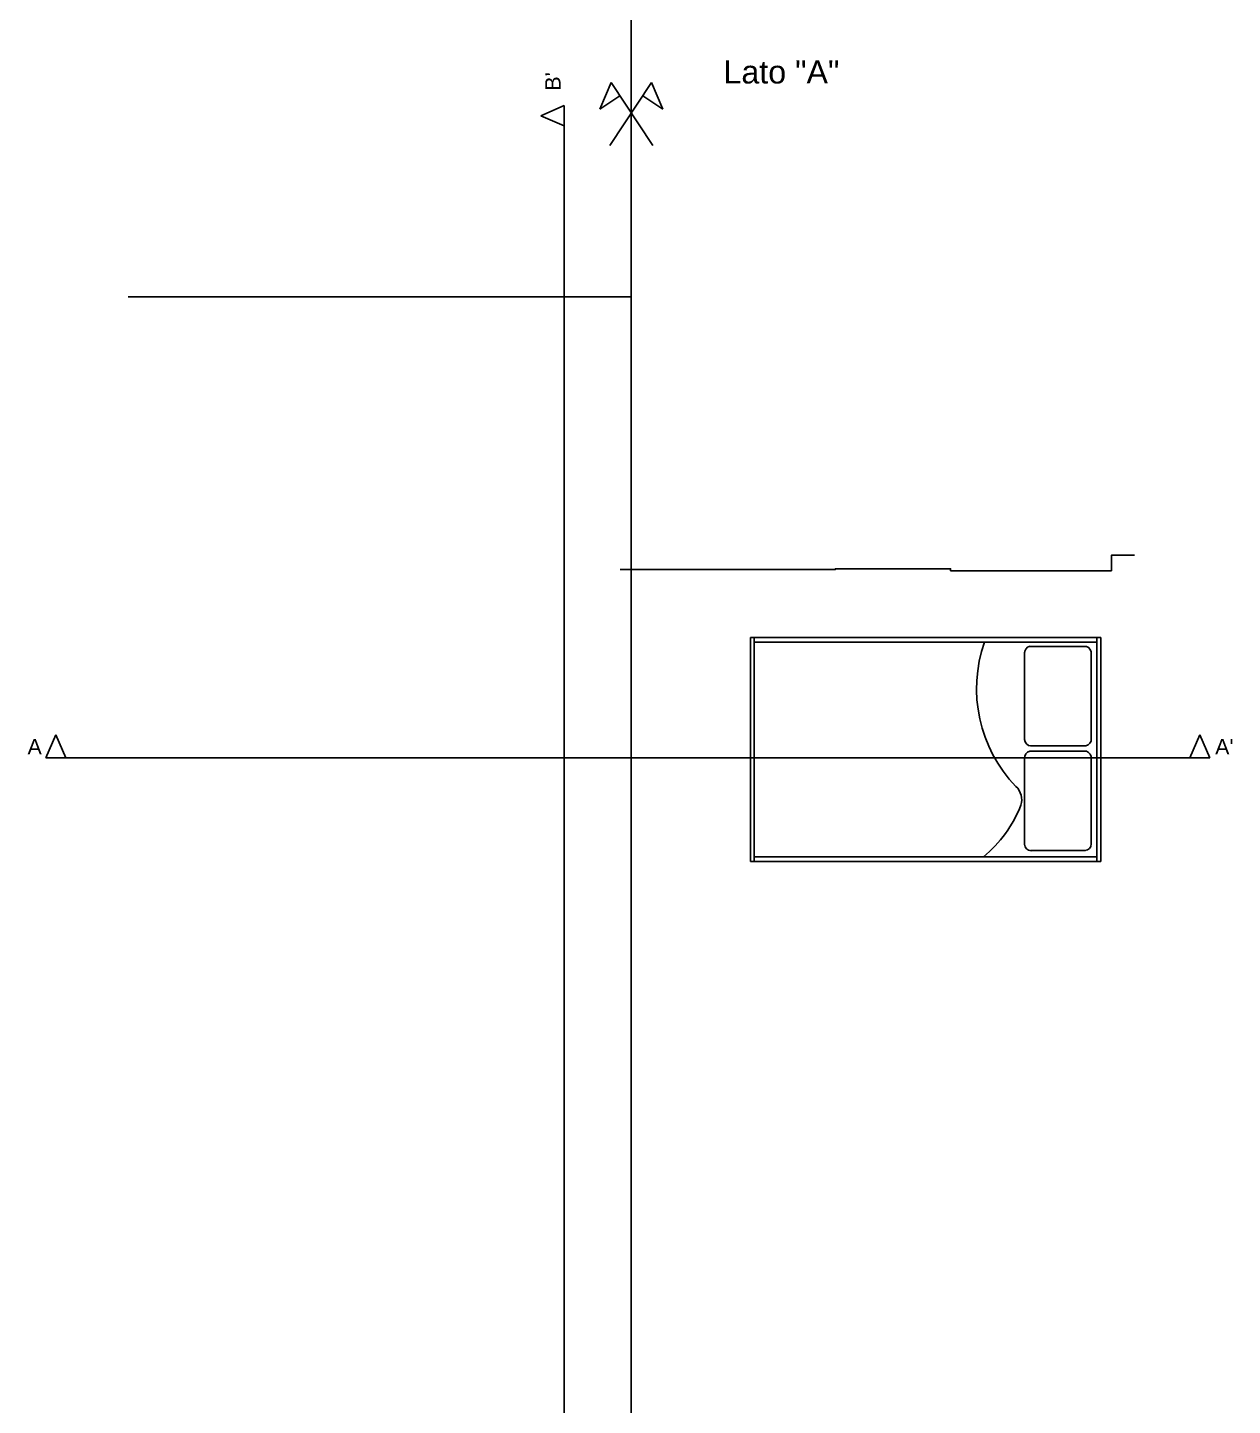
# Model space of a CAD drawing. Header units: millimetres. Extents: x -97637 to -42340, y -629302 to -310830.
# Drawn here: x -48733 to -47949, y -313440 to -312543 of the extents above; entities that cross this region are included whole.
import ezdxf

# ---------------------------------------------------------------- set-up
doc = ezdxf.new("R2010")
doc.units = ezdxf.units.MM
doc.styles.get("Standard").update_dxf_attribs({"font": 'arial.ttf'})

msp = doc.modelspace()

# ---------------------------------------------------------------- linework, layer by layer
for p, q in [((-48340.17, -312427.763), (-48340.17, -314515.442)), ((-48667.67, -312718.182), (-48340.17, -312718.182))]:
    msp.add_line(p, q)
at = {"color": 1}
for p, q in [((-48353.296, -312578.663), (-48360.632, -312595.932)), ((-48354.152, -312619.647), (-48327.045, -312578.663)), ((-48326.189, -312619.647), (-48353.296, -312578.663)), ((-48327.045, -312578.663), (-48319.709, -312595.932)), ((-48383.943, -312593.748), (-48398.969, -312600.304)), ((-48383.943, -312593.748), (-48383.943, -314171.293)), ((-48360.632, -312595.932), (-48347.583, -312587.301)), ((-48319.709, -312595.932), (-48332.758, -312587.301)), ((-48383.943, -312606.86), (-48398.969, -312600.304)), ((-48721.4, -313018.182), (-48714.845, -313003.156)), ((-48708.289, -313018.182), (-48714.845, -313003.156)), ((-47976.671, -313018.182), (-47970.115, -313003.156)), ((-47963.559, -313018.182), (-47970.115, -313003.156)), ((-48721.4, -313018.182), (-47963.559, -313018.182))]:
    msp.add_line(p, q, dxfattribs=at)
at = {"color": 7, "true_color": 0xffffff}
for p, q in [((-48262.536, -312939.86), (-48034.496, -312939.86)), ((-48262.536, -313085.583), (-48262.536, -312939.86)), ((-48260.222, -312939.86), (-48260.222, -313085.583)), ((-48260.222, -312942.821), (-48037.176, -312942.821)), ((-48037.176, -312939.86), (-48037.176, -313085.583)), ((-48034.496, -312939.86), (-48034.496, -313085.583)), ((-48034.496, -313085.583), (-48262.536, -313085.583)), ((-48260.222, -313082.577), (-48037.176, -313082.577))]:
    msp.add_line(p, q, dxfattribs=at)
at = {"color": 1}
msp.add_lwpolyline([(-48347.519, -312895.6), (-48207.318, -312895.6), (-48207.318, -312895.09), (-48132.318, -312895.09), (-48132.318, -312896.359), (-48027.67, -312896.359), (-48027.67, -312886.359), (-48012.67, -312886.359)], dxfattribs=at)
at = {"color": 7, "true_color": 0xffffff}
for points in [[(-48044.64, -312945.595), (-48080.771, -312945.595)], [(-48084.161, -312949.448), (-48084.161, -313006.413)], [(-48040.752, -313006.032), (-48040.752, -312949.137)], [(-48044.63, -313013.748), (-48080.649, -313013.748)], [(-48080.3, -313010.361), (-48044.142, -313010.361)], [(-48040.752, -313074.719), (-48040.752, -313017.242)], [(-48084.161, -313017.629), (-48084.161, -313074.74)], [(-48080.403, -313078.515), (-48044.603, -313078.515)]]:
    msp.add_lwpolyline(points, dxfattribs=at)
for centre, radius, start, end in [((-48023.841, -312973.177), 91.595, 160.645651, 223.936546), ((-48079.727, -312949.931), 4.46, 101.939051, 186.210107), ((-48045.123, -312950.029), 4.46, 11.540667, 96.207705), ((-48079.726, -313005.938), 4.46, 183.354402, 267.625459), ((-48045.212, -313006.032), 4.46, 281.939051, 6.210107), ((-48079.727, -313018.112), 4.46, 101.939051, 186.210107), ((-48045.112, -313018.182), 4.46, 11.939051, 96.210107), ((-48098.11, -313045.497), 12.08, 343.446966, 46.526528), ((-48164.111, -313018.2), 83.448, 309.514463, 338.385174), ((-48079.746, -313074.103), 4.46, 183.117259, 267.388316), ((-48045.209, -313074.07), 4.46, 274.091979, 358.363036)]:
    msp.add_arc(centre, radius, start, end, dxfattribs=at)

# ---------------------------------------------------------------- texts
at = {"insert": (-48280.151, -312564.328), "char_height": 15, "attachment_point": 1}
msp.add_mtext_dynamic_manual_height_columns('Lato "A"', width=1464.0773, gutter_width=12.5, heights=[0], dxfattribs=at)
at = {"color": 1, "insert": (-48396.209, -312583.983), "char_height": 10, "attachment_point": 1, "rotation": 90}
msp.add_mtext_dynamic_manual_height_columns("B'", width=158.32289, gutter_width=12.5, heights=[0], dxfattribs=at)
at = {"color": 1, "char_height": 10, "attachment_point": 1}
for s, insert in [('A', (-48733.225, -313005.917)), ("A'", (-47960.137, -313005.917))]:
    msp.add_mtext_dynamic_manual_height_columns(s, width=158.32289, gutter_width=12.5, heights=[0], dxfattribs=dict(at, insert=insert))

doc.saveas('drawing.dxf')
